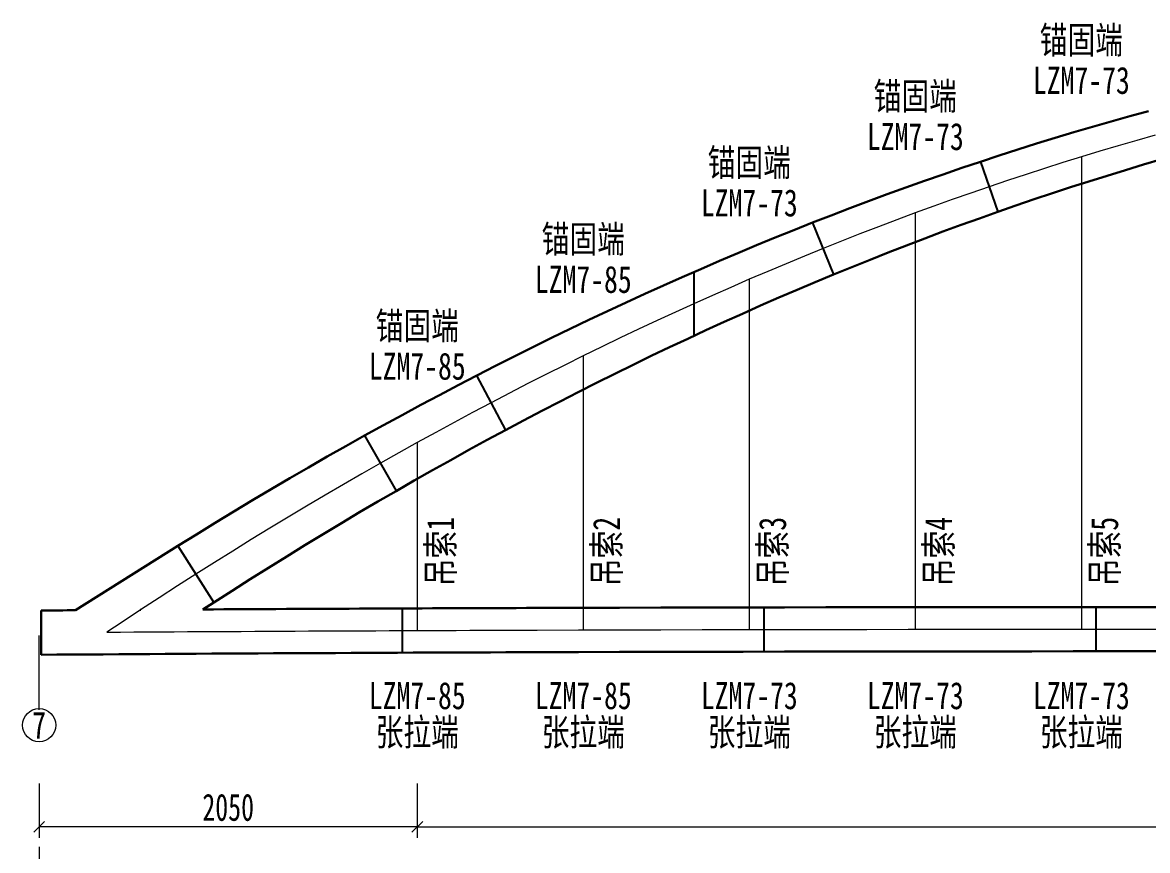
# Model space of a CAD drawing. Header units: millimetres. Extents: x -104738 to 101062, y 171417 to 258501.
# Drawn here: x -104738 to -43752, y 195695 to 240579 of the extents above; entities that cross this region are included whole.
import ezdxf
from ezdxf.enums import TextEntityAlignment as Align

# ---------------------------------------------------------------- set-up
doc = ezdxf.new("R2010")
doc.units = ezdxf.units.MM
for name, pattern in [('CENTER', [2, 1.25, -0.25, 0.25, -0.25]), ('CENTER2', [28.575, 19.05, -3.175, 3.175, -3.175]), ('DASHED', [0.75, 0.5, -0.25])]:
    doc.linetypes.add(name, pattern=pattern)
doc.layers.get('Defpoints').update_dxf_attribs({"color": 8})
for name, color, linetype, lineweight in [('中心线', 2, 'CENTER2', 15), ('标注', 4, 'Continuous', 13), ('桥 中心线', 4, 'CENTER', 15), ('桥 构造粗实', 1, 'Continuous', 30)]:
    doc.layers.add(name, color=color, linetype=linetype, lineweight=lineweight)
doc.styles.add('111', font='', dxfattribs={"width": 0.7})
doc.styles.add('BM_Anno', font='仿宋_GB2312.TTF', dxfattribs={"width": 0.85})
doc.styles.add('仿宋_GB2312', font='仿宋_GB2312.TTF', dxfattribs={"width": 0.75})
doc.styles.get('111').set_extended_font_data('仿宋_GB2312')
doc.dimstyles.new('200', dxfattribs={"dimscale": 0, "dimtxt": 2.5, "dimasz": 1, "dimexe": 1, "dimexo": 1, "dimgap": 0.6, "dimtad": 1, "dimdec": 0, "dimlfac": 0.1, "dimdsep": 46, "dimtxsty": '111', "dimblk": 'OBLIQUE', "dimcen": 0, "dimclrd": 4, "dimclre": 4, "dimclrt": 4, "dimadec": 1, "dimazin": 2, "dimtfac": 1, "dimtdec": 0, "dimtix": 1, "dimtmove": 2, "dimatfit": 3, "dimfxl": 4, "dimfxlon": 1, "dimtolj": 1, "dimlwd": -1, "dimlwe": -1, "dimarcsym": 0})

# ---------------------------------------------------------------- blocks, each defined once
blk = doc.blocks.new('_Oblique')
at = {"color": 0, "linetype": 'ByBlock', "lineweight": -2}
blk.add_line((-0.5, -0.5), (0.5, 0.5), dxfattribs=at)
blk = doc.blocks.new('*D19')
at = {"layer": 'Defpoints', "color": 0}
for p in [(100162, 201335), (-103838, 199186), (100162, 193544)]:
    blk.add_point(p, dxfattribs=at)
at = {"layer": '标注', "color": 4}
for p, q in [((-103838, 195897), (-103838, 192956)), ((100162, 195897), (100162, 192956)), ((-103838, 193544), (100162, 193544))]:
    blk.add_line(p, q, dxfattribs=at)
at = {"layer": '标注', "color": 4, "xscale": 588.2352941176471, "yscale": 588.2352941176471, "zscale": 588.2352941176471, "rotation": 180}
blk.add_blockref('_Oblique', (-103838, 193544), dxfattribs=at)
at = {"layer": '标注', "color": 4, "xscale": 588.2352941176471, "yscale": 588.2352941176471, "zscale": 588.2352941176471}
blk.add_blockref('_Oblique', (100162, 193544), dxfattribs=at)
at = {"layer": '标注', "color": 4, "insert": (-1838, 194596), "char_height": 1470.6, "attachment_point": 5, "style": '111'}
blk.add_mtext('\\A1;20400', dxfattribs=at)
blk = doc.blocks.new('*D20')
at = {"layer": 'Defpoints', "color": 0}
for p in [(-83338, 209425), (78662, 208688), (78662, 196975)]:
    blk.add_point(p, dxfattribs=at)
at = {"layer": '标注', "color": 4}
for p, q in [((-83338, 199328), (-83338, 196387)), ((78662, 199328), (78662, 196387)), ((-83338, 196975), (78662, 196975))]:
    blk.add_line(p, q, dxfattribs=at)
at = {"layer": '标注', "color": 4, "xscale": 588.2352941176471, "yscale": 588.2352941176471, "zscale": 588.2352941176471, "rotation": 180}
blk.add_blockref('_Oblique', (-83338, 196975), dxfattribs=at)
at = {"layer": '标注', "color": 4, "xscale": 588.2352941176471, "yscale": 588.2352941176471, "zscale": 588.2352941176471}
blk.add_blockref('_Oblique', (78662, 196975), dxfattribs=at)
at = {"layer": '标注', "color": 4, "insert": (-2338, 198027), "char_height": 1470.6, "attachment_point": 5, "style": '111'}
blk.add_mtext('\\A1;18×900', dxfattribs=at)
blk = doc.blocks.new('*D22')
at = {"layer": 'Defpoints', "color": 0}
for p in [(-103838, 207140), (-83338, 205950), (-103838, 196975)]:
    blk.add_point(p, dxfattribs=at)
at = {"layer": '标注', "color": 4}
for p, q in [((-103838, 199328), (-103838, 196387)), ((-83338, 199328), (-83338, 196387)), ((-83338, 196975), (-103838, 196975))]:
    blk.add_line(p, q, dxfattribs=at)
at = {"layer": '标注', "color": 4, "xscale": 588.2352941176471, "yscale": 588.2352941176471, "zscale": 588.2352941176471, "rotation": 180}
blk.add_blockref('_Oblique', (-103838, 196975), dxfattribs=at)
at = {"layer": '标注', "color": 4, "xscale": 588.2352941176471, "yscale": 588.2352941176471, "zscale": 588.2352941176471}
blk.add_blockref('_Oblique', (-83338, 196975), dxfattribs=at)
at = {"layer": '标注', "color": 4, "insert": (-93588, 198027), "char_height": 1470.6, "attachment_point": 5, "style": '111'}
blk.add_mtext('\\A1;2050', dxfattribs=at)

msp = doc.modelspace()

# ---------------------------------------------------------------- linework, layer by layer
at = {"layer": 'Defpoints'}
for p, q in [((-52806.4, 233032.5), (-51868.9, 230314.6)), ((-61908.5, 229727.9), (-60766.7, 226918.5)), ((-68337.6, 227056.9), (-68337.6, 223595.9)), ((-80120.7, 221441.9), (-78554.6, 218483.4)), ((-86192.9, 218183.5), (-84482.4, 215184.5)), ((-96313.9, 212201.8), (-94361.4, 209144.6)), ((-84137.6, 206416.8), (-84137.6, 208816.8)), ((-64537.6, 206467.8), (-64537.6, 208867.8)), ((-46537.6, 206492.1), (-46537.6, 208892.1))]:
    msp.add_line(p, q, dxfattribs=at)
at = {"layer": '中心线', "ltscale": 0.4}
for p, q in [((-47337.6, 233295.8), (-47337.6, 207662.2)), ((-56337.6, 230252.8), (-56337.6, 207671)), ((-65337.6, 226656.5), (-65337.6, 207666.9)), ((-74337.6, 222507), (-74337.6, 207650)), ((-83337.6, 217804.2), (-83337.6, 207620.1))]:
    msp.add_line(p, q, dxfattribs=at)
at = {"layer": '标注', "ltscale": 550}
for points in [[(-43337.6, 234470.6), (-44337.6, 234187.2), (-45337.6, 233896.9), (-46337.6, 233599.7), (-47337.6, 233295.8), (-48337.6, 232985), (-49337.6, 232667.4), (-50337.6, 232342.9), (-51337.6, 232011.7), (-52337.6, 231673.5), (-53337.6, 231328.6), (-54337.6, 230976.8), (-55337.6, 230618.2), (-56337.6, 230252.8), (-57337.6, 229880.5), (-58337.6, 229501.4), (-59337.6, 229115.5), (-60337.6, 228722.8), (-61337.6, 228323.2), (-62337.6, 227916.8), (-63337.6, 227503.5), (-64337.6, 227083.5), (-65337.6, 226656.5), (-66337.6, 226222.8), (-67337.6, 225782.2), (-68337.6, 225334.8), (-69337.6, 224880.6), (-70337.6, 224419.6), (-71337.6, 223951.7), (-72337.6, 223476.9), (-73337.6, 222995.4), (-74337.6, 222507), (-75337.6, 222011.8), (-76337.6, 221509.8), (-77337.6, 221000.9), (-78337.6, 220485.2), (-79337.6, 219962.7), (-80337.6, 219433.3), (-81337.6, 218897.1), (-82337.6, 218354.1), (-83337.6, 217804.2), (-84337.6, 217247.5), (-85337.6, 216684), (-86337.6, 216113.7), (-87337.6, 215536.5), (-88337.6, 214952.5), (-89337.6, 214361.7), (-90337.6, 213764), (-91337.6, 213159.5), (-92337.6, 212548.2), (-93337.6, 211930), (-94337.6, 211305), (-95337.6, 210673.2), (-95337.6, 210673.2)], [(-95337.6, 210673.2), (-96337.6, 210034.5), (-97337.6, 209389.1), (-98337.6, 208736.7), (-99337.6, 208077.6), (-100160.2, 207529.8)]]:
    msp.add_lwpolyline(points, dxfattribs=at)
msp.add_lwpolyline([(-100160.2, 207529.8, -0.0009273), (-76851.1, 207642.9), (-76836.5, 207643, -0.0032499), (66157.8, 207142.5), (66188.1, 207142.2, -0.0012685), (96630.1, 206760.5)], format="xyb", dxfattribs=at)
at = {"layer": '标注'}
msp.add_circle((-103837.6, 202487.4), 900, dxfattribs=at)
at = {"layer": '桥 中心线', "ltscale": 2}
msp.add_line((-103837.6, 203327.4), (-103837.6, 207354.7), dxfattribs=at)
at = {"layer": '桥 构造粗实'}
msp.add_line((-103717.6, 206304), (-103717.6, 208704.9), dxfattribs=at)
for points in [[(-43704, 235779), (-44714.7, 235501.6), (-45725.4, 235217.3), (-46736.2, 234926.1), (-47747.1, 234628), (-48758, 234323), (-49769, 234011.1), (-50780, 233692.3), (-51791.1, 233366.5), (-52802.2, 233033.9), (-53813.4, 232694.4), (-54824.6, 232347.9), (-55835.9, 231994.6), (-56847.2, 231634.3), (-57858.5, 231267.2), (-58869.9, 230893.1), (-59881.4, 230512.2), (-60892.8, 230124.3), (-61904.4, 229729.5), (-62915.9, 229327.9), (-63927.5, 228919.3), (-64939.1, 228503.8), (-65950.8, 228081.5), (-66962.5, 227652.2), (-67974.2, 227216), (-68985.9, 226773), (-69997.7, 226323), (-71009.5, 225866.1), (-72021.3, 225402.4), (-73033.2, 224931.7), (-74045.1, 224454.2), (-75057, 223969.7), (-76068.9, 223478.4), (-77080.8, 222980.1), (-78092.8, 222475), (-79104.7, 221962.9), (-80116.7, 221444), (-81128.7, 220918.2), (-82140.8, 220385.5), (-83152.8, 219845.9), (-84164.8, 219299.4), (-85176.9, 218746), (-86189, 218185.7), (-87201.1, 217618.6), (-88213.1, 217044.5), (-89225.2, 216463.6), (-90237.4, 215875.7), (-91249.5, 215281), (-92261.6, 214679.4), (-93273.7, 214070.9), (-94285.9, 213455.6), (-95298, 212833.3), (-96310.1, 212204.2)], [(-42971.2, 233162.2), (-43960.5, 232872.7), (-44949.8, 232576.4), (-45939, 232273.4), (-46928.1, 231963.5), (-47917.2, 231647), (-48906.2, 231323.7), (-49895.2, 230993.6), (-50884.1, 230656.8), (-51873, 230313.2), (-52861.8, 229962.8), (-53850.6, 229605.8), (-54839.4, 229241.9), (-55828, 228871.3), (-56816.7, 228493.9), (-57805.3, 228109.8), (-58793.8, 227718.9), (-59782.4, 227321.2), (-60770.9, 226916.8), (-61759.3, 226505.7), (-62747.7, 226087.8), (-63736.1, 225663.1), (-64724.4, 225231.6), (-65712.7, 224793.4), (-66701, 224348.5), (-67689.3, 223896.7), (-68677.5, 223438.2), (-69665.7, 222973), (-70653.9, 222501), (-71642, 222022.2), (-72630.2, 221536.6), (-73618.3, 221044.3), (-74606.3, 220545.3), (-75594.4, 220039.4), (-76582.5, 219526.8), (-77570.5, 219007.4), (-78558.5, 218481.3), (-79546.5, 217948.4), (-80534.5, 217408.7), (-81522.4, 216862.3), (-82510.4, 216309.1), (-83498.3, 215749.1), (-84486.2, 215182.3), (-85474.2, 214608.8), (-86462.1, 214028.5), (-87450, 213441.4), (-88437.9, 212847.6), (-89425.7, 212246.9), (-90413.6, 211639.6), (-91401.5, 211025.4), (-92389.4, 210404.4), (-93377.2, 209776.7), (-94361.4, 209144.6)], [(-96310.1, 212204.2), (-96310.1, 212204.2), (-101857.6, 208718.1)], [(-94361.4, 209144.6), (-94956.2, 208762.5)]]:
    msp.add_lwpolyline(points, dxfattribs=at)
for points in [[(-103717.6, 208704.9, -0.000074), (-101857.6, 208718.1)], [(-98362.1, 208741.6, -0.0000013), (-98329.9, 208741.8)], [(-94956.2, 208762.5, -0.0007202), (-76851.1, 208842.9), (-76836.5, 208843, -0.0032499), (66157.8, 208342.5), (66188.1, 208342.2, -0.001051), (91410.7, 208036.9, -0.001051)], [(-103717.6, 206304.9, -0.0010688), (-76851.1, 206442.9), (-76836.5, 206443, -0.0032499), (66157.8, 205942.5), (66188.1, 205942.2, -0.0014107), (100042.4, 205508.1, -0.0014107)]]:
    msp.add_lwpolyline(points, format="xyb", dxfattribs=at)

# ---------------------------------------------------------------- texts
at = {"linetype": 'Continuous', "style": '仿宋_GB2312', "width": 0.75}
for s, p in [('锚固端', (-47337.6, 239656)), ('LZM7-73', (-47337.6, 237430.3)), ('锚固端', (-56337.6, 236613)), ('LZM7-73', (-56337.6, 234387.3)), ('锚固端', (-65337.6, 233016.8)), ('LZM7-73', (-65337.6, 230791)), ('锚固端', (-74337.6, 228867.3)), ('LZM7-85', (-74337.6, 226641.5)), ('锚固端', (-83337.6, 224164.5)), ('LZM7-85', (-83337.6, 221938.7)), ('LZM7-85', (-83337.6, 204080.1)), ('LZM7-85', (-74337.6, 204080.1)), ('LZM7-73', (-65337.6, 204080.1)), ('LZM7-73', (-56337.6, 204080.1)), ('LZM7-73', (-47337.6, 204080.1)), ('张拉端', (-83337.6, 202146.2)), ('张拉端', (-74337.6, 202146.2)), ('张拉端', (-65337.6, 202146.2)), ('张拉端', (-56337.6, 202146.2)), ('张拉端', (-47337.6, 202146.2))]:
    msp.add_text(s, height=1470.59, dxfattribs=at).set_placement(p, align=Align.MIDDLE)
for s, p in [('吊索1', (-82107.6, 211901.8)), ('吊索2', (-73107.6, 211901.8)), ('吊索3', (-64107.6, 211901.8)), ('吊索4', (-55107.6, 211901.8)), ('吊索5', (-46107.6, 211901.8))]:
    msp.add_text(s, height=1470.59, rotation=90, dxfattribs=at).set_placement(p, align=Align.MIDDLE)
at = {"layer": '标注', "linetype": 'DASHED', "style": 'BM_Anno', "width": 0.75}
msp.add_text('7', height=1470.6, dxfattribs=at).set_placement((-103837.6, 202487.4), align=Align.MIDDLE_CENTER)

# ---------------------------------------------------------------- dimensions: what is measured, and where the dimension line sits
at = {"layer": '标注'}
dim = msp.add_linear_dim(base=(78662.4, 196974.9), p1=(-83337.6, 209425), p2=(78662.4, 208688.3), text='18×900', dimstyle='200', override={"dimscale": 588.235294, "dimtxsty": '111'}, dxfattribs=at)
dim.commit()
dim.dimension.update_dxf_attribs({"geometry": '*D20', "text_midpoint": (-2337.6, 198027.3)})
dim = msp.add_linear_dim(base=(-103837.6, 196974.9), p1=(-83337.6, 205949.5), p2=(-103837.6, 207139.8), angle=180, dimstyle='200', override={"dimscale": 588.235294, "dimtxsty": '111'}, dxfattribs=at)
dim.commit()
dim.dimension.update_dxf_attribs({"geometry": '*D22', "text_midpoint": (-93587.6, 198027.3)})
dim = msp.add_linear_dim(base=(100162.4, 193543.8), p1=(-103837.6, 199185.8), p2=(100162.4, 201334.5), dimstyle='200', override={"dimscale": 588.235294}, dxfattribs=at)
dim.commit()
dim.dimension.update_dxf_attribs({"geometry": '*D19', "text_midpoint": (-1837.6, 194596.3)})

doc.saveas('drawing.dxf')
